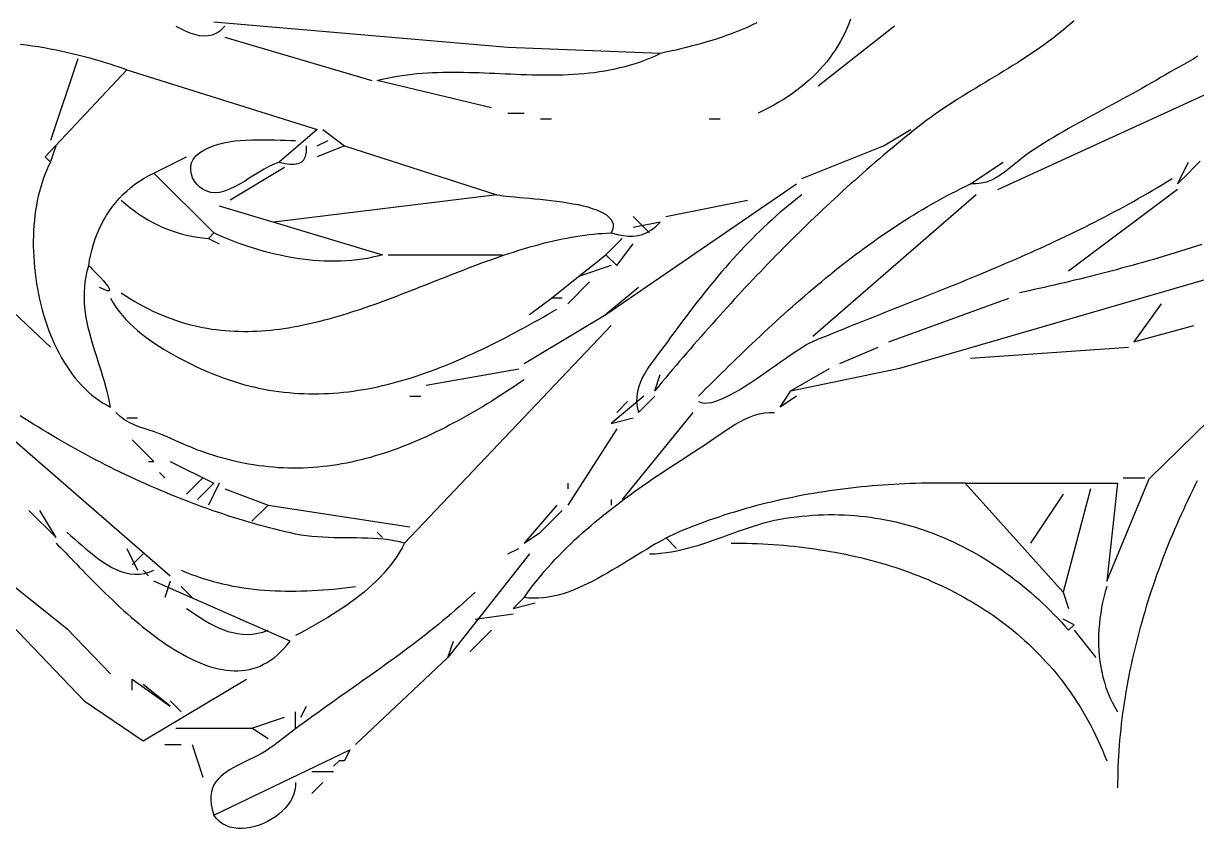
# Model space of a CAD drawing. Header units: millimetres. Extents: x 39 to 722, y 30 to 846.
# Drawn here: x 380.5 to 596, y 29.9 to 177.8 of the extents above; entities that cross this region are included whole.
import ezdxf

# ---------------------------------------------------------------- set-up
doc = ezdxf.new("R2010")
doc.units = ezdxf.units.MM
doc.layers.add('0_0_0', color=3, linetype='Continuous')

msp = doc.modelspace()

# ---------------------------------------------------------------- linework, layer by layer
at = {"layer": '0_0_0'}
for points in [[(408.52, 177.34), (409.38, 176.9), (410.24, 176.49), (411.1, 176.14), (411.96, 175.85), (412.81, 175.66), (413.64, 175.57), (414.46, 175.61), (415.26, 175.78), (416.04, 176.12), (416.8, 176.64), (417.52, 177.34)], [(466.52, 162.34), (445.52, 167.34), (446.43, 167.58), (447.33, 167.79), (448.24, 167.98), (449.16, 168.15), (450.08, 168.3), (451, 168.43), (451.93, 168.54), (452.86, 168.63), (453.79, 168.71), (454.73, 168.78), (455.67, 168.83), (456.61, 168.86), (457.56, 168.89), (458.51, 168.9), (459.46, 168.9), (460.41, 168.89), (461.37, 168.88), (462.33, 168.86), (463.29, 168.83), (464.25, 168.8), (465.21, 168.76), (466.17, 168.72), (467.14, 168.68), (468.1, 168.64), (469.07, 168.6), (470.03, 168.56), (471, 168.52), (471.97, 168.48), (472.94, 168.45), (473.9, 168.42), (474.87, 168.4), (475.84, 168.39), (476.8, 168.38), (477.77, 168.39), (478.73, 168.4), (479.69, 168.42), (480.65, 168.46), (481.61, 168.51), (482.57, 168.57), (483.53, 168.65), (484.48, 168.75), (485.43, 168.86), (486.38, 168.99), (487.33, 169.14), (488.27, 169.31), (489.21, 169.5), (490.15, 169.72), (491.09, 169.95), (492.02, 170.21), (492.95, 170.5), (493.87, 170.81), (494.79, 171.15), (495.71, 171.52), (496.62, 171.92), (497.52, 172.34), (469.52, 173.43), (415.52, 178.06)], [(573.52, 178.34), (572.77, 177.67), (572.01, 177.01), (571.23, 176.37), (570.45, 175.74), (569.66, 175.13), (568.86, 174.53), (568.06, 173.94), (567.25, 173.37), (566.43, 172.8), (565.61, 172.24), (564.78, 171.7), (563.95, 171.16), (563.11, 170.62), (562.27, 170.1), (561.43, 169.57), (560.58, 169.06), (559.74, 168.54), (558.89, 168.03), (558.04, 167.52), (557.19, 167), (556.34, 166.49), (555.5, 165.98), (554.65, 165.46), (553.81, 164.95), (552.96, 164.42), (552.13, 163.9), (551.29, 163.36), (550.46, 162.82), (549.63, 162.27), (548.81, 161.72), (548, 161.15), (547.19, 160.58), (546.39, 159.99), (545.6, 159.39), (544.81, 158.77), (544.02, 158.14), (543.23, 157.51), (542.44, 156.87), (541.66, 156.23), (540.88, 155.59), (540.1, 154.94), (539.33, 154.3), (538.55, 153.65), (537.78, 152.99), (537.02, 152.34), (536.25, 151.68), (535.49, 151.02), (534.74, 150.35), (533.98, 149.68), (533.23, 149.01), (532.48, 148.34), (531.73, 147.67), (530.99, 146.99), (530.24, 146.31), (529.5, 145.63), (528.77, 144.94), (528.03, 144.26), (527.3, 143.57), (526.57, 142.87), (525.84, 142.18), (525.12, 141.48), (524.4, 140.78), (523.68, 140.08), (522.96, 139.38), (522.24, 138.67), (521.53, 137.96), (520.82, 137.25), (520.11, 136.54), (519.4, 135.83), (518.7, 135.11), (518, 134.39), (517.3, 133.67), (516.6, 132.94), (515.9, 132.22), (515.21, 131.49), (514.52, 130.76), (513.83, 130.03), (513.14, 129.29), (512.46, 128.56), (511.77, 127.82), (511.09, 127.08), (510.41, 126.34), (509.73, 125.59), (509.06, 124.85), (508.38, 124.1), (507.71, 123.35), (507.04, 122.6), (506.37, 121.85), (505.7, 121.09), (505.04, 120.33), (504.37, 119.58), (503.71, 118.82), (503.05, 118.05), (502.39, 117.29), (501.73, 116.53), (501.08, 115.76), (500.42, 114.99), (499.77, 114.22), (499.12, 113.45), (498.47, 112.67), (497.82, 111.9), (497.17, 111.12), (496.52, 110.34), (497.52, 113.34)], [(515.24, 177.93), (514.36, 177.51), (513.46, 177.11), (512.56, 176.73), (511.65, 176.36), (510.73, 176.01), (509.81, 175.67), (508.88, 175.34), (507.94, 175.03), (507, 174.73), (506.06, 174.45), (505.12, 174.17), (504.17, 173.91), (503.22, 173.66), (502.27, 173.42), (501.32, 173.19), (500.37, 172.96), (499.42, 172.75), (498.47, 172.54), (497.52, 172.34)], [(532.47, 178.61), (532.14, 177.75), (531.78, 176.91), (531.4, 176.08), (531, 175.27), (530.56, 174.48), (530.11, 173.7), (529.63, 172.94), (529.12, 172.19), (528.59, 171.46), (528.03, 170.75), (527.44, 170.05), (526.83, 169.37), (526.2, 168.7), (525.53, 168.05), (524.84, 167.41), (524.13, 166.78), (523.39, 166.18), (522.62, 165.58), (521.83, 165), (521.01, 164.44), (520.16, 163.89), (519.29, 163.35), (518.39, 162.83), (517.46, 162.32), (516.51, 161.83), (515.52, 161.34)], [(540.52, 177.34), (526.52, 166.34)], [(417.52, 175.34), (444.52, 167.34)], [(379.96, 174.04), (381.06, 173.9), (382.16, 173.75), (383.26, 173.58), (384.35, 173.4), (385.45, 173.2), (386.54, 172.98), (387.61, 172.76), (388.68, 172.52), (389.73, 172.28), (390.76, 172.03), (391.77, 171.77), (392.76, 171.5), (393.73, 171.23), (394.66, 170.96), (395.56, 170.69), (396.43, 170.41), (397.27, 170.14), (398.06, 169.87), (398.82, 169.6), (399.52, 169.34), (384.52, 153.34), (385.52, 152.34), (386.52, 155.34)], [(390.52, 171.34), (385.52, 156.34)], [(596.29, 171.81), (595.4, 171.31), (594.52, 170.81), (593.66, 170.32), (592.8, 169.84), (591.96, 169.36), (591.13, 168.89), (590.32, 168.41), (589.52, 167.95), (588.64, 167.43), (587.76, 166.92), (586.87, 166.42), (585.98, 165.91), (585.09, 165.42), (584.19, 164.92), (583.29, 164.43), (582.39, 163.94), (581.49, 163.45), (580.59, 162.96), (579.68, 162.47), (578.78, 161.98), (577.88, 161.49), (576.98, 161), (576.08, 160.51), (575.18, 160.01), (574.28, 159.52), (573.39, 159.01), (572.49, 158.51), (571.61, 158), (570.72, 157.48), (569.84, 156.96), (568.97, 156.43), (568.1, 155.89), (567.23, 155.35), (566.38, 154.8), (565.52, 154.24), (564.67, 153.64), (563.86, 153.01), (563.06, 152.37), (562.29, 151.73), (561.52, 151.11), (560.75, 150.51), (559.97, 149.96), (559.17, 149.46), (558.34, 149.04), (557.47, 148.7), (556.55, 148.46), (555.57, 148.34), (554.52, 148.34), (560.52, 152.34)], [(399.52, 169.34), (434.52, 158.34), (427.52, 152.34), (428.54, 152.13), (429.47, 152), (430.29, 151.98), (431.01, 152.09), (431.61, 152.35), (432.07, 152.79), (432.38, 153.42), (432.54, 154.26), (432.52, 155.34)], [(559.52, 147.34), (607.52, 169.34)], [(469.52, 161.34), (472.52, 161.34)], [(475.52, 160.34), (477.52, 160.34)], [(506.52, 160.34), (508.52, 160.34)], [(435.52, 158.34), (439.52, 155.34), (434.52, 153.34)], [(538.52, 155.34), (543.52, 158.34)], [(427.52, 152.34), (426.58, 151.99), (425.64, 151.56), (424.73, 151.06), (423.82, 150.52), (422.92, 149.96), (422.02, 149.38), (421.13, 148.82), (420.23, 148.28), (419.32, 147.79), (418.41, 147.37), (417.48, 147.03), (416.53, 146.79), (415.74, 146.72), (414.97, 146.79), (414.25, 147), (413.57, 147.32), (412.96, 147.75), (412.43, 148.26), (411.98, 148.84), (411.62, 149.47), (411.38, 150.14), (411.26, 150.83), (411.26, 151.53), (411.42, 152.21), (411.72, 152.87), (412.2, 153.49), (412.85, 154.04), (413.65, 154.55), (414.51, 154.98), (415.41, 155.35), (416.35, 155.65), (417.32, 155.9), (418.32, 156.09), (419.34, 156.24), (420.38, 156.35), (421.43, 156.42), (422.48, 156.46), (423.54, 156.48), (424.59, 156.48), (425.64, 156.46), (426.66, 156.43), (427.67, 156.4), (428.66, 156.37), (429.61, 156.35), (430.52, 156.34)], [(439.52, 155.34), (467.52, 146.34), (426.52, 141.34), (446.52, 135.34), (445.6, 135.09), (444.66, 134.86), (443.71, 134.67), (442.75, 134.51), (441.77, 134.38), (440.79, 134.27), (439.81, 134.2), (438.81, 134.15), (437.81, 134.13), (436.81, 134.13), (435.8, 134.16), (434.78, 134.22), (433.77, 134.3), (432.76, 134.4), (431.74, 134.52), (430.73, 134.67), (429.72, 134.83), (428.71, 135.02), (427.71, 135.23), (426.71, 135.45), (425.72, 135.69), (424.74, 135.96), (423.76, 136.23), (422.8, 136.52), (421.84, 136.83), (420.9, 137.15), (419.96, 137.49), (419.05, 137.84), (418.14, 138.2), (417.25, 138.57), (416.38, 138.95), (415.52, 139.34), (414.52, 138.34), (416.52, 137.34)], [(434.52, 155.34), (436.52, 156.34)], [(523.52, 149.34), (538.52, 155.34)], [(415.52, 139.34), (404.52, 150.34), (410.52, 153.34)], [(385.52, 152.34), (385.17, 151.65), (384.83, 150.92), (384.52, 150.18), (384.23, 149.41), (383.96, 148.62), (383.71, 147.81), (383.48, 146.98), (383.27, 146.13), (383.08, 145.26), (382.92, 144.38), (382.77, 143.48), (382.65, 142.57), (382.55, 141.65), (382.47, 140.72), (382.41, 139.78), (382.37, 138.83), (382.35, 137.87), (382.35, 136.9), (382.37, 135.93), (382.42, 134.96), (382.48, 133.98), (382.56, 133), (382.67, 132.02), (382.79, 131.04), (382.94, 130.06), (383.1, 129.09), (383.29, 128.12), (383.5, 127.15), (383.72, 126.19), (383.97, 125.24), (384.23, 124.3), (384.52, 123.37), (384.83, 122.45), (385.15, 121.54), (385.5, 120.64), (385.87, 119.76), (386.25, 118.89), (386.66, 118.05), (387.08, 117.22), (387.53, 116.4), (387.99, 115.61), (388.48, 114.84), (388.98, 114.1), (389.5, 113.38), (390.04, 112.68), (390.61, 112.01), (391.19, 111.36), (391.79, 110.75), (392.41, 110.16), (393.05, 109.61), (393.7, 109.09), (394.38, 108.6), (395.08, 108.14), (395.79, 107.73), (396.52, 107.34), (396.34, 108.3), (396.14, 109.25), (395.91, 110.19), (395.67, 111.12), (395.41, 112.04), (395.14, 112.96), (394.86, 113.88), (394.57, 114.78), (394.28, 115.69), (393.99, 116.59), (393.7, 117.49), (393.43, 118.39), (393.16, 119.29), (392.9, 120.19), (392.66, 121.09), (392.45, 121.99), (392.25, 122.9), (392.08, 123.81), (391.94, 124.73), (391.83, 125.65), (391.76, 126.58), (391.73, 127.52), (391.74, 128.46), (391.79, 129.42), (391.89, 130.38), (392.05, 131.36), (392.26, 132.34), (392.52, 133.34), (392.83, 133.04), (393.23, 132.64), (393.71, 132.16), (394.22, 131.63), (394.74, 131.07), (395.24, 130.52), (395.68, 130), (396.03, 129.53), (396.26, 129.14), (396.35, 128.86), (396.24, 128.72), (395.93, 128.73), (395.36, 128.93), (394.52, 129.34)], [(428.52, 151.34), (418.52, 145.34)], [(596.66, 152.51), (595.97, 151.81), (595.28, 151.12), (594.59, 150.42), (593.91, 149.73), (593.22, 149.04), (592.52, 148.34), (594.52, 152.34)], [(392.52, 133.34), (392.69, 134.35), (392.9, 135.35), (393.14, 136.33), (393.41, 137.29), (393.72, 138.23), (394.07, 139.15), (394.45, 140.05), (394.87, 140.93), (395.32, 141.78), (395.81, 142.62), (396.34, 143.42), (396.9, 144.21), (397.5, 144.96), (398.13, 145.69), (398.8, 146.38), (399.51, 147.05), (400.25, 147.68), (401.03, 148.28), (401.85, 148.85), (402.7, 149.39), (403.6, 149.88), (404.52, 150.34)], [(504.52, 108.34), (505.04, 108.15), (505.62, 108.07), (506.27, 108.09), (506.97, 108.21), (507.72, 108.42), (508.52, 108.71), (509.36, 109.07), (510.23, 109.5), (511.13, 109.99), (512.05, 110.52), (512.99, 111.1), (513.94, 111.71), (514.9, 112.35), (515.86, 113.01), (516.82, 113.67), (517.77, 114.34), (518.7, 115), (519.61, 115.65), (520.5, 116.28), (521.35, 116.87), (522.17, 117.43), (522.95, 117.95), (523.68, 118.41), (524.35, 118.81), (524.97, 119.15), (525.52, 119.4), (526.48, 119.8), (527.44, 120.19), (528.39, 120.58), (529.35, 120.97), (530.3, 121.36), (531.25, 121.74), (532.2, 122.12), (533.15, 122.5), (534.09, 122.88), (535.04, 123.26), (535.98, 123.64), (536.92, 124.01), (537.87, 124.38), (538.81, 124.76), (539.74, 125.13), (540.68, 125.5), (541.62, 125.87), (542.55, 126.24), (543.49, 126.61), (544.42, 126.98), (545.35, 127.35), (546.28, 127.72), (547.21, 128.09), (548.14, 128.46), (549.06, 128.83), (549.99, 129.2), (550.91, 129.58), (551.84, 129.95), (552.76, 130.32), (553.68, 130.7), (554.6, 131.08), (555.52, 131.46), (556.44, 131.84), (557.35, 132.22), (558.27, 132.6), (559.18, 132.99), (560.1, 133.37), (561.01, 133.76), (561.92, 134.16), (562.83, 134.55), (563.74, 134.95), (564.65, 135.35), (565.56, 135.75), (566.47, 136.16), (567.37, 136.57), (568.28, 136.98), (569.18, 137.4), (570.08, 137.82), (570.99, 138.24), (571.89, 138.67), (572.79, 139.1), (573.69, 139.54), (574.59, 139.98), (575.48, 140.43), (576.38, 140.87), (577.28, 141.33), (578.17, 141.79), (579.07, 142.25), (579.96, 142.72), (580.86, 143.2), (581.75, 143.67), (582.64, 144.16), (583.53, 144.65), (584.42, 145.15), (585.31, 145.65), (586.2, 146.16), (587.09, 146.67), (587.98, 147.19), (588.87, 147.72), (589.75, 148.26), (590.64, 148.8), (591.52, 149.34)], [(493.52, 129.34), (487.52, 124.34), (522.52, 148.34)], [(504.52, 109.34), (505.22, 110.04), (505.91, 110.73), (506.61, 111.42), (507.3, 112.11), (508.01, 112.81), (508.71, 113.5), (509.41, 114.19), (510.12, 114.89), (510.83, 115.58), (511.54, 116.27), (512.26, 116.96), (512.97, 117.65), (513.69, 118.34), (514.42, 119.03), (515.14, 119.72), (515.87, 120.4), (516.6, 121.08), (517.33, 121.77), (518.06, 122.44), (518.8, 123.12), (519.54, 123.8), (520.29, 124.47), (521.03, 125.14), (521.78, 125.81), (522.53, 126.47), (523.29, 127.13), (524.05, 127.79), (524.81, 128.44), (525.57, 129.09), (526.34, 129.74), (527.11, 130.38), (527.88, 131.02), (528.66, 131.66), (529.44, 132.29), (530.22, 132.91), (531.01, 133.53), (531.8, 134.15), (532.59, 134.76), (533.39, 135.36), (534.19, 135.96), (534.99, 136.56), (535.8, 137.15), (536.61, 137.73), (537.43, 138.31), (538.24, 138.88), (539.07, 139.44), (539.89, 140), (540.72, 140.55), (541.55, 141.1), (542.39, 141.64), (543.23, 142.17), (544.08, 142.69), (544.92, 143.21), (545.78, 143.71), (546.63, 144.22), (547.49, 144.71), (548.36, 145.19), (549.23, 145.67), (550.1, 146.14), (550.97, 146.6), (551.86, 147.05), (552.74, 147.49), (553.63, 147.92), (554.52, 148.34)], [(592.52, 147.34), (572.52, 132.34)], [(398.52, 145.34), (399.32, 144.66), (400.11, 144.01), (400.92, 143.4), (401.72, 142.82), (402.54, 142.28), (403.37, 141.77), (404.21, 141.3), (405.06, 140.87), (405.92, 140.47), (406.8, 140.1), (407.7, 139.77), (408.61, 139.47), (409.54, 139.2), (410.49, 138.96), (411.46, 138.76), (412.46, 138.59), (413.48, 138.45), (414.52, 138.34)], [(467.52, 146.34), (468.03, 146.26), (468.62, 146.18), (469.28, 146.11), (470.02, 146.03), (470.82, 145.96), (471.67, 145.88), (472.56, 145.8), (473.5, 145.72), (474.46, 145.63), (475.45, 145.53), (476.46, 145.43), (477.48, 145.31), (478.49, 145.19), (479.51, 145.05), (480.5, 144.89), (481.48, 144.72), (482.43, 144.54), (483.34, 144.33), (484.21, 144.11), (485.03, 143.86), (485.79, 143.6), (486.48, 143.3), (487.1, 142.98), (487.64, 142.64), (488.09, 142.26), (488.45, 141.86), (488.7, 141.43), (488.84, 140.96), (488.86, 140.46), (488.76, 139.92), (488.52, 139.34), (489.65, 139.08), (490.68, 138.88), (491.65, 138.77), (492.56, 138.76), (493.43, 138.85), (494.26, 139.07), (495.07, 139.41), (495.88, 139.9), (496.69, 140.54), (497.52, 141.34), (492.52, 140.34)], [(523.52, 146.34), (522.72, 145.72), (521.92, 145.09), (521.13, 144.44), (520.35, 143.79), (519.57, 143.13), (518.81, 142.46), (518.05, 141.77), (517.3, 141.08), (516.56, 140.39), (515.82, 139.68), (515.09, 138.97), (514.37, 138.24), (513.66, 137.52), (512.95, 136.78), (512.25, 136.04), (511.56, 135.29), (510.87, 134.53), (510.19, 133.77), (509.51, 133), (508.84, 132.23), (508.18, 131.45), (507.52, 130.67), (506.87, 129.88), (506.22, 129.09), (505.58, 128.29), (504.94, 127.49), (504.31, 126.69), (503.68, 125.88), (503.06, 125.07), (502.44, 124.26), (501.83, 123.45), (501.22, 122.63), (500.61, 121.81), (500.01, 120.99), (499.41, 120.17), (498.82, 119.34), (498.22, 118.53), (497.6, 117.72), (496.98, 116.91), (496.37, 116.11), (495.79, 115.3), (495.23, 114.48), (494.72, 113.66), (494.26, 112.83), (493.87, 111.97), (493.55, 111.1), (493.32, 110.21), (493.2, 109.29), (493.18, 108.34), (493.29, 107.36), (493.52, 106.34), (496.52, 109.34)], [(498.52, 142.34), (513.52, 145.34)], [(555.52, 146.34), (525.52, 120.34)], [(416.52, 144.34), (426.52, 141.34)], [(492.52, 142.34), (495.52, 139.34)], [(398.52, 128.34), (399.35, 127.79), (400.18, 127.26), (401.01, 126.76), (401.84, 126.28), (402.67, 125.82), (403.5, 125.39), (404.33, 124.99), (405.16, 124.6), (406, 124.24), (406.83, 123.91), (407.66, 123.59), (408.49, 123.3), (409.32, 123.02), (410.15, 122.77), (410.98, 122.54), (411.81, 122.33), (412.64, 122.14), (413.47, 121.97), (414.3, 121.82), (415.13, 121.68), (415.96, 121.57), (416.79, 121.47), (417.62, 121.39), (418.45, 121.33), (419.28, 121.29), (420.11, 121.26), (420.94, 121.25), (421.77, 121.25), (422.6, 121.27), (423.43, 121.3), (424.26, 121.35), (425.09, 121.41), (425.92, 121.49), (426.75, 121.58), (427.58, 121.68), (428.4, 121.8), (429.23, 121.93), (430.06, 122.07), (430.89, 122.22), (431.72, 122.38), (432.55, 122.56), (433.38, 122.74), (434.21, 122.94), (435.04, 123.14), (435.87, 123.36), (436.69, 123.58), (437.52, 123.81), (438.35, 124.05), (439.18, 124.3), (440.01, 124.55), (440.83, 124.82), (441.66, 125.09), (442.49, 125.36), (443.32, 125.64), (444.14, 125.93), (444.97, 126.22), (445.8, 126.52), (446.63, 126.82), (447.45, 127.13), (448.28, 127.44), (449.11, 127.75), (449.93, 128.06), (450.76, 128.38), (451.58, 128.7), (452.41, 129.03), (453.24, 129.35), (454.06, 129.68), (454.89, 130), (455.71, 130.33), (456.54, 130.65), (457.36, 130.98), (458.18, 131.3), (459.01, 131.63), (459.83, 131.95), (460.66, 132.27), (461.48, 132.59), (462.3, 132.9), (463.13, 133.22), (463.95, 133.53), (464.77, 133.83), (465.6, 134.13), (466.42, 134.43), (467.24, 134.72), (468.06, 135.01), (468.88, 135.29), (469.71, 135.56), (470.53, 135.83), (471.35, 136.09), (472.17, 136.35), (472.99, 136.59), (473.81, 136.83), (474.63, 137.06), (475.45, 137.28), (476.27, 137.5), (477.09, 137.7), (477.91, 137.89), (478.72, 138.08), (479.54, 138.25), (480.36, 138.41), (481.18, 138.56), (482, 138.7), (482.81, 138.83), (483.63, 138.94), (484.45, 139.04), (485.26, 139.13), (486.08, 139.21), (486.89, 139.27), (487.71, 139.31), (488.52, 139.34)], [(490.52, 138.34), (487.52, 135.34), (489.52, 133.34), (492.52, 137.34)], [(576.52, 92.34), (571.52, 73.34), (553.52, 93.34), (581.52, 93.34), (579.52, 75.34), (587.34, 94.17), (612.27, 118.52), (628.52, 137.34)], [(596.99, 137.24), (596, 136.92), (595.02, 136.6), (594.04, 136.28), (593.06, 135.97), (592.07, 135.66), (591.09, 135.36), (590.1, 135.06), (589.12, 134.77), (588.14, 134.48), (587.16, 134.2), (586.18, 133.92), (585.2, 133.64), (584.22, 133.37), (583.24, 133.1), (582.27, 132.84), (581.3, 132.58), (580.33, 132.32), (579.36, 132.07), (578.39, 131.83), (577.43, 131.58), (576.47, 131.34), (575.52, 131.11), (574.57, 130.87), (573.62, 130.64), (572.68, 130.42), (571.74, 130.2), (570.81, 129.98), (569.88, 129.76), (568.95, 129.55), (568.03, 129.34), (567.12, 129.14), (566.21, 128.93), (565.31, 128.73), (564.41, 128.54), (563.52, 128.34)], [(367.52, 135.34), (385.52, 118.34)], [(447.52, 135.34), (468.52, 135.34)], [(488.52, 133.34), (482.52, 131.34), (487.52, 135.34)], [(479.52, 127.34), (477.52, 127.34), (482.52, 131.34)], [(484.52, 130.34), (480.52, 126.34)], [(528.52, 114.34), (521.52, 110.34), (541.52, 114.46), (599.52, 131.34)], [(396.52, 127.34), (397, 126.51), (397.53, 125.7), (398.1, 124.92), (398.71, 124.16), (399.35, 123.44), (400.03, 122.74), (400.74, 122.06), (401.48, 121.41), (402.25, 120.78), (403.04, 120.17), (403.85, 119.59), (404.67, 119.02), (405.51, 118.48), (406.36, 117.95), (407.22, 117.45), (408.08, 116.96), (408.95, 116.48), (409.81, 116.03), (410.67, 115.58), (411.52, 115.15), (412.48, 114.69), (413.43, 114.25), (414.38, 113.83), (415.33, 113.44), (416.28, 113.06), (417.22, 112.71), (418.16, 112.38), (419.1, 112.07), (420.04, 111.78), (420.98, 111.51), (421.91, 111.27), (422.85, 111.04), (423.78, 110.83), (424.7, 110.64), (425.63, 110.47), (426.56, 110.32), (427.48, 110.19), (428.4, 110.08), (429.32, 109.99), (430.24, 109.91), (431.15, 109.85), (432.07, 109.81), (432.98, 109.78), (433.89, 109.78), (434.8, 109.78), (435.71, 109.81), (436.62, 109.85), (437.52, 109.91), (438.42, 109.98), (439.32, 110.07), (440.22, 110.17), (441.12, 110.29), (442.02, 110.42), (442.91, 110.56), (443.81, 110.72), (444.7, 110.9), (445.59, 111.08), (446.48, 111.28), (447.37, 111.49), (448.25, 111.72), (449.14, 111.96), (450.02, 112.2), (450.9, 112.47), (451.78, 112.74), (452.66, 113.02), (453.54, 113.31), (454.42, 113.62), (455.29, 113.93), (456.17, 114.26), (457.04, 114.59), (457.91, 114.94), (458.78, 115.29), (459.65, 115.65), (460.52, 116.02), (461.39, 116.4), (462.25, 116.79), (463.12, 117.19), (463.98, 117.59), (464.85, 118), (465.71, 118.42), (466.57, 118.84), (467.43, 119.27), (468.29, 119.71), (469.15, 120.15), (470, 120.6), (470.86, 121.06), (471.71, 121.52), (472.57, 121.98), (473.42, 122.45), (474.27, 122.92), (475.13, 123.4), (475.98, 123.88), (476.83, 124.37), (477.68, 124.85), (478.52, 125.34)], [(473.52, 124.34), (477.52, 127.34)], [(539.52, 119.34), (561.52, 127.34)], [(589.52, 126.34), (584.52, 119.34), (595.52, 122.34)], [(472.52, 115.34), (487.52, 124.34)], [(488.52, 122.34), (450.52, 82.34), (449.59, 82.58), (448.64, 82.77), (447.67, 82.92), (446.7, 83.04), (445.71, 83.13), (444.72, 83.19), (443.71, 83.24), (442.7, 83.26), (441.69, 83.28), (440.67, 83.29), (439.65, 83.3), (438.62, 83.31), (437.6, 83.33), (436.57, 83.36), (435.55, 83.4), (434.53, 83.46), (433.52, 83.55), (432.51, 83.67), (431.51, 83.82), (430.52, 84.01), (429.57, 84.22), (428.62, 84.44), (427.66, 84.66), (426.71, 84.9), (425.75, 85.14), (424.8, 85.39), (423.84, 85.65), (422.88, 85.92), (421.93, 86.19), (420.97, 86.47), (420.01, 86.77), (419.05, 87.06), (418.1, 87.37), (417.14, 87.69), (416.19, 88.01), (415.23, 88.34), (414.28, 88.67), (413.32, 89.02), (412.37, 89.37), (411.42, 89.72), (410.47, 90.09), (409.52, 90.46), (408.58, 90.83), (407.63, 91.22), (406.69, 91.61), (405.75, 92), (404.81, 92.41), (403.88, 92.81), (402.94, 93.23), (402.01, 93.65), (401.08, 94.07), (400.16, 94.51), (399.24, 94.94), (398.32, 95.39), (397.4, 95.83), (396.49, 96.29), (395.58, 96.74), (394.67, 97.21), (393.77, 97.67), (392.87, 98.15), (391.98, 98.62), (391.09, 99.11), (390.2, 99.59), (389.32, 100.08), (388.45, 100.58), (387.57, 101.08), (386.71, 101.58), (385.84, 102.09), (384.99, 102.6), (384.14, 103.11), (383.29, 103.63), (382.45, 104.15), (381.61, 104.67), (380.78, 105.2), (379.96, 105.73)], [(530.52, 115.34), (537.52, 118.34)], [(554.52, 116.34), (583.52, 118.34)], [(454.52, 111.34), (471.52, 114.34)], [(472.52, 112.34), (471.67, 111.77), (470.82, 111.2), (469.96, 110.63), (469.11, 110.07), (468.26, 109.53), (467.4, 108.98), (466.55, 108.45), (465.7, 107.93), (464.85, 107.41), (464, 106.9), (463.15, 106.4), (462.3, 105.91), (461.45, 105.43), (460.59, 104.96), (459.74, 104.5), (458.89, 104.05), (458.04, 103.61), (457.18, 103.18), (456.33, 102.76), (455.48, 102.35), (454.62, 101.95), (453.77, 101.56), (452.91, 101.19), (452.05, 100.82), (451.2, 100.47), (450.34, 100.13), (449.48, 99.8), (448.62, 99.48), (447.75, 99.18), (446.89, 98.89), (446.02, 98.61), (445.16, 98.35), (444.29, 98.1), (443.42, 97.86), (442.55, 97.64), (441.68, 97.43), (440.8, 97.24), (439.92, 97.06), (439.05, 96.9), (438.17, 96.75), (437.28, 96.61), (436.4, 96.49), (435.51, 96.39), (434.62, 96.3), (433.73, 96.23), (432.84, 96.18), (431.94, 96.14), (431.04, 96.12), (430.14, 96.11), (429.23, 96.12), (428.33, 96.15), (427.42, 96.2), (426.5, 96.27), (425.59, 96.35), (424.67, 96.45), (423.75, 96.57), (422.82, 96.71), (421.89, 96.86), (420.96, 97.04), (420.03, 97.24), (419.09, 97.45), (418.14, 97.68), (417.2, 97.94), (416.25, 98.21), (415.3, 98.51), (414.34, 98.82), (413.38, 99.16), (412.41, 99.51), (411.44, 99.89), (410.47, 100.29), (409.49, 100.71), (408.51, 101.16), (407.52, 101.62), (406.54, 102.05), (405.56, 102.43), (404.59, 102.76), (403.63, 103.07), (402.69, 103.38), (401.76, 103.71), (400.86, 104.07), (399.98, 104.5), (399.12, 105.01), (398.31, 105.62), (397.52, 106.34)], [(522.52, 109.34), (519.52, 107.34), (521.52, 110.34)], [(451.52, 109.34), (453.52, 109.34)], [(494.52, 109.34), (488.52, 104.34), (492.52, 105.34)], [(491.52, 108.34), (489.52, 106.34)], [(553.52, 93.34), (552.51, 93.36), (551.49, 93.38), (550.48, 93.38), (549.46, 93.38), (548.45, 93.38), (547.44, 93.37), (546.44, 93.35), (545.43, 93.33), (544.43, 93.3), (543.43, 93.27), (542.43, 93.23), (541.43, 93.18), (540.44, 93.12), (539.45, 93.06), (538.45, 93), (537.46, 92.92), (536.47, 92.84), (535.49, 92.75), (534.5, 92.66), (533.51, 92.56), (532.53, 92.45), (531.55, 92.33), (530.57, 92.21), (529.59, 92.08), (528.61, 91.94), (527.63, 91.79), (526.66, 91.64), (525.68, 91.47), (524.71, 91.31), (523.73, 91.13), (522.76, 90.94), (521.79, 90.75), (520.82, 90.55), (519.85, 90.34), (518.88, 90.12), (517.91, 89.89), (516.94, 89.65), (515.98, 89.41), (515.01, 89.16), (514.05, 88.89), (513.08, 88.62), (512.12, 88.34), (511.15, 88.05), (510.19, 87.76), (509.22, 87.45), (508.26, 87.13), (507.3, 86.8), (506.34, 86.47), (505.37, 86.12), (504.41, 85.77), (503.45, 85.4), (502.49, 85.03), (501.52, 84.64), (500.74, 84.31), (499.95, 83.95), (499.15, 83.55), (498.33, 83.12), (497.5, 82.66), (496.66, 82.19), (495.82, 81.69), (494.96, 81.18), (494.1, 80.65), (493.23, 80.12), (492.35, 79.57), (491.46, 79.03), (490.57, 78.48), (489.68, 77.94), (488.77, 77.4), (487.87, 76.87), (486.96, 76.36), (486.05, 75.85), (485.14, 75.37), (484.23, 74.91), (483.31, 74.48), (482.4, 74.07), (481.49, 73.69), (480.57, 73.35), (479.66, 73.04), (478.76, 72.78), (477.85, 72.56), (476.95, 72.39), (476.05, 72.27), (475.16, 72.2), (474.28, 72.19), (473.4, 72.23), (472.52, 72.34), (473.11, 73.17), (473.7, 73.98), (474.32, 74.78), (474.94, 75.57), (475.57, 76.35), (476.22, 77.11), (476.88, 77.87), (477.55, 78.62), (478.23, 79.36), (478.93, 80.09), (479.63, 80.8), (480.34, 81.51), (481.06, 82.22), (481.79, 82.91), (482.53, 83.59), (483.28, 84.27), (484.04, 84.93), (484.8, 85.59), (485.57, 86.25), (486.35, 86.89), (487.14, 87.53), (487.93, 88.16), (488.73, 88.78), (489.53, 89.4), (490.34, 90.01), (491.15, 90.62), (491.97, 91.22), (492.79, 91.81), (493.61, 92.4), (494.44, 92.98), (495.28, 93.56), (496.11, 94.13), (496.95, 94.7), (497.79, 95.27), (498.63, 95.83), (499.47, 96.38), (500.31, 96.93), (501.15, 97.48), (502, 98.03), (502.84, 98.57), (503.68, 99.11), (504.52, 99.65), (505.31, 100.16), (506.12, 100.71), (506.94, 101.28), (507.77, 101.87), (508.62, 102.45), (509.48, 103.03), (510.35, 103.59), (511.23, 104.13), (512.12, 104.63), (513.02, 105.09), (513.93, 105.49), (514.84, 105.83), (515.76, 106.09), (516.68, 106.27), (517.6, 106.36), (518.52, 106.34)], [(503.52, 106.34), (490.52, 90.34)], [(399.52, 105.34), (401.52, 105.34)], [(377.52, 102.34), (407.52, 76.34)], [(400.52, 101.34), (404.52, 97.34)], [(489.52, 103.34), (480.52, 89.34)], [(403.52, 97.34), (404.52, 97.34)], [(407.52, 97.34), (415.52, 93.34), (412.52, 90.34)], [(405.52, 95.34), (406.52, 94.34)], [(413.52, 94.34), (410.52, 91.34)], [(416.52, 93.34), (414.52, 89.34)], [(480.52, 93.34), (480.52, 92.34)], [(596.17, 93.77), (595.73, 92.9), (595.29, 92.02), (594.86, 91.14), (594.44, 90.26), (594.01, 89.37), (593.6, 88.47), (593.19, 87.57), (592.78, 86.66), (592.38, 85.75), (591.99, 84.84), (591.6, 83.92), (591.21, 83), (590.84, 82.07), (590.46, 81.14), (590.1, 80.21), (589.74, 79.27), (589.39, 78.33), (589.04, 77.39), (588.7, 76.44), (588.37, 75.49), (588.04, 74.53), (587.72, 73.58), (587.41, 72.62), (587.1, 71.65), (586.8, 70.69), (586.51, 69.72), (586.22, 68.75), (585.95, 67.78), (585.68, 66.81), (585.41, 65.84), (585.16, 64.86), (584.91, 63.88), (584.67, 62.9), (584.44, 61.92), (584.22, 60.94), (584, 59.95), (583.79, 58.97), (583.6, 57.99), (583.41, 57), (583.22, 56.01), (583.05, 55.03), (582.89, 54.04), (582.73, 53.05), (582.58, 52.07), (582.45, 51.08), (582.32, 50.09), (582.2, 49.11), (582.09, 48.12), (581.99, 47.13), (581.9, 46.15), (581.82, 45.17), (581.75, 44.18), (581.68, 43.2), (581.63, 42.22), (581.59, 41.24), (581.56, 40.27), (581.54, 39.29), (581.52, 38.32), (581.52, 37.34)], [(582.52, 94.34), (586.52, 94.34)], [(417.52, 92.34), (425.52, 89.34), (422.52, 86.34)], [(571.52, 91.34), (565.52, 82.34)], [(425.52, 89.34), (451.52, 85.34)], [(478.52, 89.34), (472.52, 82.34), (475.52, 84.34)], [(488.52, 90.34), (488.52, 89.34)], [(362.52, 87.34), (388.52, 66.63), (396.52, 58.34)], [(381.52, 88.34), (386.52, 83.34), (383.52, 88.34)], [(479.52, 88.34), (475.52, 84.34)], [(495.52, 80.34), (496.56, 80.39), (497.59, 80.47), (498.6, 80.59), (499.59, 80.74), (500.57, 80.93), (501.55, 81.14), (502.51, 81.38), (503.46, 81.64), (504.41, 81.92), (505.34, 82.22), (506.28, 82.53), (507.21, 82.85), (508.14, 83.18), (509.06, 83.52), (509.99, 83.86), (510.92, 84.19), (511.85, 84.53), (512.78, 84.85), (513.72, 85.17), (514.66, 85.48), (515.61, 85.77), (516.57, 86.05), (517.54, 86.3), (518.52, 86.53), (519.52, 86.73), (520.52, 86.91), (521.53, 87.05), (522.53, 87.18), (523.53, 87.29), (524.52, 87.38), (525.51, 87.46), (526.5, 87.51), (527.48, 87.55), (528.46, 87.57), (529.43, 87.57), (530.4, 87.55), (531.37, 87.51), (532.33, 87.46), (533.28, 87.39), (534.23, 87.3), (535.18, 87.2), (536.12, 87.08), (537.06, 86.94), (537.99, 86.79), (538.92, 86.61), (539.84, 86.43), (540.76, 86.22), (541.67, 86), (542.58, 85.77), (543.48, 85.52), (544.37, 85.25), (545.26, 84.96), (546.15, 84.67), (547.03, 84.35), (547.9, 84.02), (548.77, 83.68), (549.64, 83.32), (550.49, 82.95), (551.34, 82.56), (552.19, 82.16), (553.03, 81.74), (553.86, 81.31), (554.69, 80.86), (555.51, 80.4), (556.32, 79.93), (557.13, 79.45), (557.93, 78.95), (558.73, 78.43), (559.52, 77.91), (560.3, 77.37), (561.08, 76.82), (561.85, 76.25), (562.61, 75.67), (563.36, 75.08), (564.11, 74.48), (564.85, 73.87), (565.59, 73.24), (566.31, 72.6), (567.03, 71.95), (567.75, 71.29), (568.45, 70.62), (569.15, 69.93), (569.84, 69.24), (570.52, 68.53), (571.2, 67.81), (571.86, 67.08), (572.52, 66.34), (573.52, 67.34), (571.52, 68.34)], [(388.52, 84.34), (389.2, 83.76), (389.9, 83.14), (390.61, 82.51), (391.34, 81.87), (392.07, 81.23), (392.83, 80.6), (393.59, 79.99), (394.37, 79.4), (395.16, 78.85), (395.97, 78.33), (396.78, 77.87), (397.6, 77.46), (398.44, 77.13), (399.28, 76.86), (400.14, 76.69), (401, 76.6), (401.87, 76.61), (402.75, 76.74), (403.63, 76.98), (404.52, 77.34)], [(445.52, 84.34), (446.52, 83.34)], [(386.52, 82.34), (386.94, 81.92), (387.38, 81.48), (387.83, 81.02), (388.3, 80.53), (388.78, 80.03), (389.28, 79.52), (389.8, 78.98), (390.32, 78.44), (390.86, 77.88), (391.42, 77.31), (391.99, 76.72), (392.57, 76.13), (393.16, 75.53), (393.76, 74.93), (394.37, 74.31), (395, 73.7), (395.63, 73.08), (396.28, 72.46), (396.93, 71.83), (397.59, 71.21), (398.26, 70.59), (398.94, 69.98), (399.63, 69.36), (400.32, 68.75), (401.02, 68.15), (401.72, 67.56), (402.43, 66.98), (403.14, 66.4), (403.86, 65.84), (404.59, 65.29), (405.31, 64.76), (406.05, 64.24), (406.78, 63.73), (407.51, 63.25), (408.25, 62.78), (408.99, 62.33), (409.73, 61.9), (410.47, 61.5), (411.21, 61.12), (411.95, 60.77), (412.69, 60.44), (413.42, 60.14), (414.16, 59.87), (414.89, 59.62), (415.62, 59.41), (416.35, 59.23), (417.08, 59.09), (417.79, 58.98), (418.51, 58.9), (419.22, 58.87), (419.92, 58.87), (420.62, 58.91), (421.31, 58.99), (422, 59.12), (422.68, 59.28), (423.35, 59.5), (424.01, 59.75), (424.66, 60.06), (425.31, 60.41), (425.94, 60.82), (426.57, 61.27), (427.18, 61.78), (427.78, 62.34), (428.38, 62.95), (428.96, 63.62), (429.52, 64.34), (404.52, 75.34)], [(450.52, 82.34), (450.09, 81.49), (449.62, 80.66), (449.11, 79.85), (448.56, 79.06), (447.98, 78.28), (447.36, 77.52), (446.72, 76.79), (446.04, 76.06), (445.34, 75.36), (444.61, 74.67), (443.87, 74), (443.1, 73.35), (442.31, 72.71), (441.51, 72.09), (440.69, 71.48), (439.86, 70.89), (439.02, 70.32), (438.17, 69.76), (437.32, 69.21), (436.46, 68.68), (435.6, 68.17), (434.74, 67.66), (433.89, 67.17), (433.03, 66.7), (432.19, 66.23), (431.35, 65.78), (430.52, 65.34)], [(498.52, 83.34), (500.52, 81.34)], [(510.52, 82.34), (511.49, 82.34), (512.46, 82.33), (513.43, 82.31), (514.4, 82.28), (515.37, 82.24), (516.33, 82.2), (517.3, 82.14), (518.26, 82.08), (519.22, 82.01), (520.18, 81.93), (521.14, 81.84), (522.09, 81.75), (523.05, 81.64), (524, 81.53), (524.95, 81.4), (525.9, 81.27), (526.84, 81.13), (527.78, 80.98), (528.72, 80.82), (529.66, 80.65), (530.59, 80.47), (531.52, 80.29), (532.45, 80.09), (533.37, 79.88), (534.29, 79.67), (535.21, 79.44), (536.12, 79.21), (537.03, 78.96), (537.93, 78.71), (538.83, 78.45), (539.72, 78.17), (540.61, 77.89), (541.5, 77.59), (542.38, 77.29), (543.25, 76.98), (544.12, 76.65), (544.99, 76.32), (545.84, 75.97), (546.7, 75.62), (547.54, 75.25), (548.39, 74.88), (549.22, 74.49), (550.05, 74.09), (550.87, 73.68), (551.69, 73.27), (552.5, 72.84), (553.3, 72.4), (554.1, 71.94), (554.89, 71.48), (555.67, 71.01), (556.45, 70.53), (557.21, 70.03), (557.97, 69.52), (558.73, 69.01), (559.47, 68.48), (560.21, 67.94), (560.94, 67.38), (561.66, 66.82), (562.37, 66.25), (563.07, 65.66), (563.77, 65.06), (564.45, 64.45), (565.13, 63.83), (565.8, 63.19), (566.45, 62.55), (567.1, 61.89), (567.74, 61.22), (568.37, 60.54), (568.99, 59.84), (569.61, 59.14), (570.21, 58.42), (570.8, 57.69), (571.38, 56.94), (571.95, 56.19), (572.5, 55.42), (573.05, 54.64), (573.59, 53.84), (574.12, 53.04), (574.63, 52.22), (575.14, 51.39), (575.63, 50.54), (576.11, 49.68), (576.58, 48.81), (577.04, 47.93), (577.48, 47.03), (577.91, 46.12), (578.34, 45.2), (578.74, 44.26), (579.14, 43.31), (579.52, 42.34)], [(399.52, 81.34), (401.52, 77.34)], [(402.52, 80.34), (400.52, 78.34)], [(473.52, 80.34), (458.52, 61.34), (459.52, 64.34)], [(469.52, 80.34), (471.52, 81.34)], [(402.52, 77.34), (403.52, 76.34)], [(409.52, 77.34), (410.47, 76.95), (411.41, 76.58), (412.36, 76.24), (413.3, 75.92), (414.25, 75.62), (415.21, 75.34), (416.16, 75.09), (417.11, 74.86), (418.07, 74.64), (419.03, 74.45), (419.99, 74.28), (420.95, 74.12), (421.91, 73.99), (422.88, 73.87), (423.84, 73.77), (424.81, 73.69), (425.78, 73.62), (426.75, 73.57), (427.73, 73.54), (428.7, 73.52), (429.68, 73.51), (430.66, 73.52), (431.64, 73.54), (432.62, 73.57), (433.6, 73.61), (434.59, 73.67), (435.57, 73.74), (436.56, 73.82), (437.55, 73.9), (438.54, 74), (439.53, 74.11), (440.53, 74.22), (441.52, 74.34)], [(371.52, 74.34), (391.69, 53.35), (402.52, 46.01), (421.52, 57.34)], [(407.52, 75.34), (406.52, 72.34)], [(409.52, 74.34), (411.52, 72.34)], [(463.52, 73.34), (462.8, 72.66), (462.07, 71.98), (461.33, 71.31), (460.59, 70.65), (459.84, 69.99), (459.08, 69.33), (458.31, 68.68), (457.54, 68.04), (456.76, 67.4), (455.98, 66.77), (455.19, 66.14), (454.39, 65.51), (453.59, 64.89), (452.79, 64.27), (451.98, 63.65), (451.17, 63.04), (450.35, 62.43), (449.54, 61.83), (448.72, 61.22), (447.89, 60.62), (447.06, 60.02), (446.24, 59.43), (445.41, 58.83), (444.57, 58.24), (443.74, 57.65), (442.91, 57.06), (442.07, 56.47), (441.24, 55.88), (440.41, 55.29), (439.57, 54.7), (438.74, 54.12), (437.91, 53.53), (437.08, 52.94), (436.25, 52.35), (435.42, 51.76), (434.59, 51.17), (433.77, 50.58), (432.95, 49.98), (432.13, 49.39), (431.32, 48.79), (430.51, 48.19), (429.7, 47.59), (428.9, 46.99), (428.1, 46.38), (427.31, 45.78), (426.52, 45.16), (425.82, 44.65), (425.1, 44.17), (424.36, 43.73), (423.61, 43.31), (422.85, 42.92), (422.09, 42.54), (421.33, 42.17), (420.59, 41.81), (419.87, 41.45), (419.18, 41.08), (418.51, 40.7), (417.88, 40.31), (417.3, 39.89), (416.77, 39.45), (416.29, 38.97), (415.87, 38.46), (415.52, 37.9), (415.25, 37.3), (415.06, 36.64), (414.95, 35.92), (414.94, 35.14), (415.03, 34.29), (415.22, 33.36), (415.52, 32.34), (440.52, 44.34), (439.52, 42.34), (438.52, 42.34), (437.52, 41.34)], [(571.52, 73.34), (572.52, 70.34)], [(579.52, 74.34), (579.25, 73.38), (579.01, 72.41), (578.78, 71.44), (578.59, 70.45), (578.42, 69.47), (578.28, 68.48), (578.17, 67.49), (578.09, 66.5), (578.03, 65.51), (578.02, 64.52), (578.03, 63.53), (578.07, 62.55), (578.15, 61.57), (578.27, 60.59), (578.42, 59.62), (578.6, 58.66), (578.83, 57.7), (579.09, 56.76), (579.39, 55.83), (579.74, 54.9), (580.12, 53.99), (580.54, 53.09), (581.01, 52.21), (581.52, 51.34)], [(472.52, 72.34), (470.52, 70.34), (474.52, 71.34)], [(410.52, 70.34), (411.34, 69.77), (412.17, 69.2), (413, 68.66), (413.83, 68.14), (414.67, 67.65), (415.51, 67.2), (416.36, 66.79), (417.22, 66.43), (418.1, 66.12), (418.98, 65.88), (419.87, 65.7), (420.78, 65.59), (421.69, 65.56), (422.63, 65.62), (423.58, 65.76), (424.54, 66), (425.52, 66.34)], [(463.52, 68.34), (470.52, 69.34)], [(466.52, 66.34), (462.52, 62.34)], [(573.52, 66.34), (577.52, 61.34)], [(458.52, 61.34), (441.52, 45.34)], [(400.52, 55.34), (400.52, 57.34), (407.52, 52.34), (402.52, 56.34)], [(407.52, 53.34), (409.52, 51.34)], [(431.52, 50.34), (432.52, 52.34)], [(425.52, 46.34), (422.52, 48.34), (428.52, 50.34)], [(430.52, 48.34), (430.52, 51.34)], [(408.52, 48.34), (422.52, 48.34)], [(406.52, 45.34), (409.52, 45.34)], [(411.52, 45.34), (413.52, 39.34)], [(433.52, 40.34), (437.52, 40.34)], [(430.52, 38.34), (430.52, 37.63), (430.42, 36.93), (430.23, 36.23), (429.94, 35.56), (429.58, 34.9), (429.15, 34.27), (428.65, 33.66), (428.09, 33.09), (427.47, 32.55), (426.81, 32.05), (426.11, 31.59), (425.38, 31.17), (424.62, 30.81), (423.85, 30.5), (423.06, 30.25), (422.27, 30.06), (421.47, 29.93), (420.69, 29.88), (419.92, 29.89), (419.17, 29.98), (418.46, 30.16), (417.77, 30.41), (417.13, 30.75), (416.54, 31.19), (416, 31.72), (415.52, 32.34)], [(435.52, 38.34), (433.52, 36.34)]]:
    msp.add_lwpolyline(points, dxfattribs=at)

doc.saveas('drawing.dxf')
